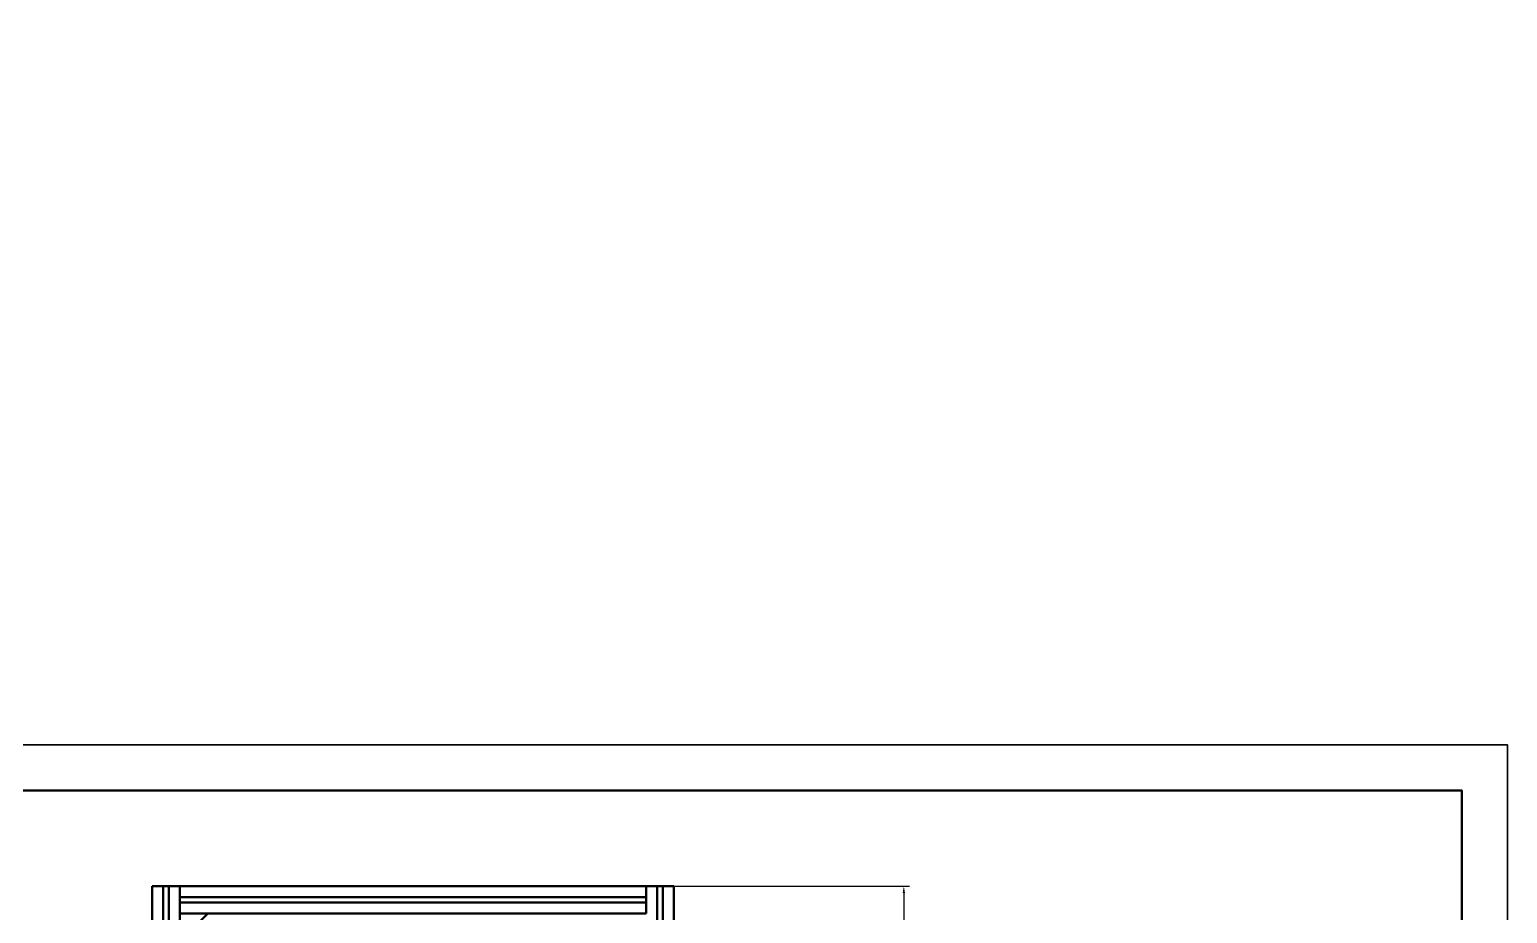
# Model space of a CAD drawing. Header units: millimetres. Extents: x 0 to 1189, y 0 to 1154.
# Drawn here: x 543 to 1189, y 767 to 1154 of the extents above; entities that cross this region are included whole.
import ezdxf

# ---------------------------------------------------------------- set-up
doc = ezdxf.new("R2010")
doc.units = ezdxf.units.MM
doc.layers.add('1', color=7, linetype='Continuous', true_color=0xffffff)
doc.layers.add('c粗实线', color=250, linetype='Continuous', lineweight=70)
doc.styles.add('数字', font='gbeitc.shx', dxfattribs={"bigfont": 'gbcbig.shx'})
doc.dimstyles.new('2：1比例标注', dxfattribs={"dimtxt": 3.5, "dimasz": 3, "dimexe": 2.5, "dimexo": 0, "dimgap": 0.09, "dimtad": 1, "dimdec": 4, "dimlfac": 3.333333, "dimdsep": 46, "dimtxsty": '数字', "dimcen": 2.5, "dimadec": 0, "dimazin": 0, "dimtfac": 1, "dimtdec": 4, "dimtmove": 0, "dimatfit": 3, "dimfxl": 1, "dimtolj": 1, "dimtzin": 0, "dimarcsym": 0})

# ---------------------------------------------------------------- blocks, each defined once
blk = doc.blocks.new('ASSORTED_DRAFT1')
at = {"color": 32, "lineweight": 18}
blk.add_solid([(313.62, 458.23), (313.1, 462.23), (314.15, 462.23), (313.62, 458.23)], dxfattribs=at)
blk = doc.blocks.new('*D70')
at = {"color": 0, "linetype": 'Continuous', "lineweight": -2, "transparency": 16777216}
for p, q in [((824.38, 779.18), (927.52, 779.18)), ((925.02, 776.18), (925.02, 362.18)), ((824.38, 359.18), (927.52, 359.18))]:
    blk.add_line(p, q, dxfattribs=at)
at = {"color": 0, "linetype": 'Continuous', "lineweight": 70, "transparency": 16777216}
for points in [[(924.52, 776.18), (925.52, 776.18), (925.02, 779.18)], [(924.52, 362.18), (925.52, 362.18), (925.02, 359.18)]]:
    blk.add_solid(points, dxfattribs=at)
at = {"layer": 'Defpoints', "color": 0, "linetype": 'Continuous', "lineweight": 70, "transparency": 16777216}
for p in [(824.38, 779.18), (824.38, 359.18), (925.02, 359.18)]:
    blk.add_point(p, dxfattribs=at)
at = {"color": 0, "linetype": 'Continuous', "lineweight": 35, "transparency": 16777216, "insert": (923.18, 569.18), "char_height": 3.5, "attachment_point": 5, "rotation": 90, "style": '数字'}
blk.add_mtext('\\A1;1400', dxfattribs=at)

msp = doc.modelspace()

# ---------------------------------------------------------------- linework, layer by layer
at = {"lineweight": 35}
msp.add_lwpolyline([(0, 0), (1189, 0), (1189, 841), (0, 841)], close=True, dxfattribs=at)
at = {"layer": '1', "color": 18, "linetype": 'Continuous', "lineweight": 70, "true_color": 0x000000}
for p, q in [((608.375139, 779.181128), (596.375139, 779.181128)), ((596.375139, 779.181128), (596.375139, 359.181128)), ((601.175139, 779.181128), (601.175139, 359.181128)), ((603.575139, 779.181128), (603.575139, 359.181128)), ((608.375139, 779.181128), (812.375139, 779.181128)), ((608.375139, 779.181128), (608.375139, 777.981128)), ((608.375139, 777.981128), (608.375139, 774.681128)), ((619.625139, 779.181223), (609.425139, 779.181223)), ((609.425139, 779.181136), (619.625139, 779.181132)), ((800.318911, 779.181223), (800.743175, 779.181223)), ((801.125167, 779.181132), (800.743175, 779.181132)), ((801.125139, 779.181132), (811.325139, 779.181136)), ((812.375139, 774.681128), (812.375139, 777.981128)), ((817.175139, 779.181128), (817.175139, 359.181128)), ((819.575139, 779.181128), (819.575139, 359.181128)), ((824.375139, 779.181128), (824.375139, 359.181128)), ((608.375139, 774.681128), (608.375139, 774.381128)), ((812.375139, 774.381128), (608.375139, 774.381128)), ((608.375139, 774.381128), (812.375139, 774.381128)), ((608.375139, 774.377378), (608.375139, 771.975503)), ((608.375139, 774.377378), (608.375139, 771.975503)), ((608.375139, 771.981128), (812.375139, 771.981128)), ((608.375139, 771.981128), (812.375139, 771.981128)), ((608.375139, 771.981128), (608.375139, 771.681128)), ((608.375139, 771.681128), (608.375139, 768.381128)), ((812.375139, 774.381128), (812.375139, 774.681128)), ((812.375139, 774.377378), (812.375139, 771.975503)), ((812.375139, 771.981128), (812.375139, 771.681128)), ((812.375139, 768.381128), (812.375139, 771.681128)), ((608.375139, 768.381128), (608.375139, 767.181128)), ((608.375139, 767.618003), (608.375139, 559.744253)), ((608.375139, 767.181128), (812.375139, 767.181128)), ((611.075139, 767.181128), (608.975139, 767.181128)), ((611.075139, 767.181132), (611.075139, 767.181128)), ((620.675089, 767.181128), (615.246769, 761.751914)), ((809.675139, 767.181128), (809.675139, 767.181132)), ((811.775139, 767.181128), (809.675139, 767.181128)), ((812.375139, 767.181128), (812.375139, 768.381128))]:
    msp.add_line(p, q, dxfattribs=at)
at = {"layer": 'c粗实线', "lineweight": 70, "ltscale": 0.5}
for p, q in [((824.375139, 779.181128), (812.375139, 779.181128)), ((812.375139, 779.181128), (812.375139, 777.981128))]:
    msp.add_line(p, q, dxfattribs=at)
at = {"layer": 'c粗实线', "lineweight": 70}
msp.add_lwpolyline([(25, 20), (1169, 20), (1169, 821), (25, 821)], dxfattribs=at)

# ---------------------------------------------------------------- block references
at = {"layer": 'c粗实线', "color": 7, "lineweight": 70, "ltscale": 0.1}
for p in [(318.411677, 691.785978), (324.020888, 690.884486)]:
    msp.add_blockref('ASSORTED_DRAFT1', p, dxfattribs=at)

# ---------------------------------------------------------------- dimensions: what is measured, and where the dimension line sits
at = {"color": 18, "linetype": 'Continuous', "lineweight": 35, "true_color": 0x000000}
dim = msp.add_linear_dim(base=(925.022589, 359.181128), p1=(824.375139, 779.181128), p2=(824.375139, 359.181128), angle=90, text='1400', dimstyle='2：1比例标注', dxfattribs=at)
dim.commit()
dim.dimension.update_dxf_attribs({"geometry": '*D70', "text_midpoint": (923.182589, 569.181128)})

doc.saveas('drawing.dxf')
